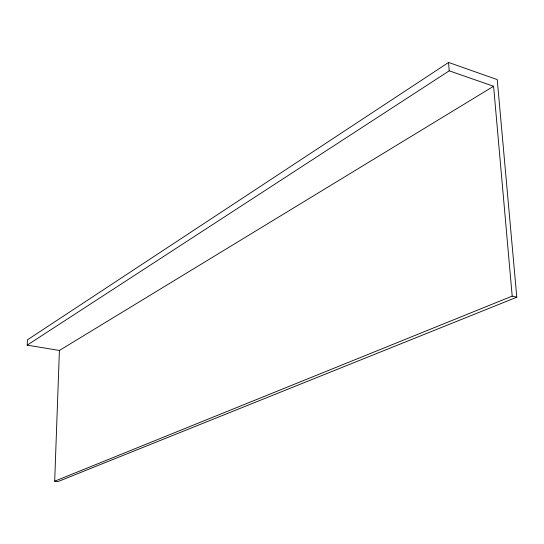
<?xml version="1.0" encoding="UTF-8"?>
<svg xmlns="http://www.w3.org/2000/svg" width="544" height="544" viewBox="0 0 544 544"><rect width="100%" height="100%" fill="white"/><g stroke="black" fill="none" stroke-linecap="round" stroke-linejoin="round"><path stroke-width="0.82" d="M516.8 297.208L58.024 481.556L54.686 481.202L59.405 350.458L493.592 86.265L512.196 296.12L516.8 297.208L497.23 79.587L448.582 62.444L27.438 339.83L27.2 345.148L59.405 350.458M27.2 345.148L449.215 70.822L493.592 86.265M54.686 481.202L512.196 296.12M448.582 62.444L449.215 70.822"/></g></svg>
